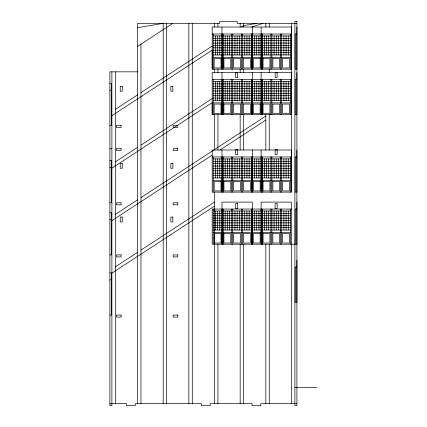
<?xml version="1.0" encoding="UTF-8"?>
<svg xmlns="http://www.w3.org/2000/svg" width="427" height="427" viewBox="0 0 427 427"><rect width="100%" height="100%" fill="white"/><g stroke="black" fill="none" stroke-linecap="round" stroke-linejoin="round"><path stroke-width="0.64" d="M137.547 403.627L137.547 23.373L219.643 23.373L219.643 21.35L237.172 21.35L237.172 23.373L296.904 23.373M212.192 114.698L212.192 72.574L291.47 72.574L291.46 114.698L212.192 114.698L212.192 102.619L111.89 168.169M291.47 69.147L212.192 69.147L212.192 50.124L111.89 115.674M214.509 114.698L214.509 150M214.509 72.574L214.509 69.147M217.93 114.698L217.93 150M217.93 72.574L217.93 69.147M221.981 149.994L221.976 192.123L221.981 156.976M221.981 72.569L221.976 114.698L221.981 79.55M221.981 27.018L221.976 69.147L221.981 34M225.162 230.009L225.162 210.991M225.162 177.931L225.162 158.913M225.162 100.505L225.162 81.488M225.162 54.955L225.162 35.937M227.361 230.009L227.361 210.991M227.361 177.931L227.361 158.913M227.361 100.505L227.361 81.488M227.361 54.955L227.361 35.937M229.566 230.009L229.566 210.991M229.566 177.931L229.566 158.913M229.566 100.505L229.566 81.488M229.566 54.955L229.566 35.937M231.765 244.201L231.765 209.059M231.765 192.123L231.765 156.976M231.765 114.698L231.765 79.55M231.765 69.147L231.765 34.005M232.742 244.201L232.747 209.059M232.742 192.123L232.747 156.976M232.742 114.698L232.747 79.55M232.742 69.147L232.747 34.005M234.946 230.009L234.946 210.991M234.946 177.931L234.946 158.913M234.946 100.505L234.946 81.488M234.946 54.955L234.946 35.937M237.15 230.009L237.15 210.991M237.15 177.931L237.15 158.913M237.15 100.505L237.15 81.488M237.15 54.955L237.15 35.937M239.35 230.009L239.35 210.991M239.35 177.931L239.35 158.913M239.35 100.505L239.35 81.488M239.35 54.955L239.35 35.937M240.161 114.698L240.161 150M240.161 72.574L240.161 69.147M241.554 244.201L241.554 209.059M241.554 192.123L241.554 156.976M241.554 114.698L241.554 79.555M241.554 69.147L241.554 34.005M242.531 244.201L242.531 209.059M242.531 192.123L242.531 156.976M242.531 114.698L242.531 79.555M242.531 69.147L242.531 34.005M243.582 114.698L243.582 150M243.582 72.574L243.582 69.147M244.735 230.009L244.735 210.991M244.735 177.931L244.735 158.913M244.735 100.505L244.735 81.488M244.735 54.955L244.735 35.937M246.934 230.009L246.934 210.991M246.934 177.931L246.934 158.913M246.934 100.505L246.934 81.488M246.934 54.955L246.934 35.937M249.138 230.014L249.138 210.991M249.138 177.931L249.138 158.913M249.138 100.505L249.138 81.488M249.138 54.955L249.138 35.937M252.32 156.981L252.314 192.123L252.325 150M252.325 72.574L252.314 114.698L252.314 79.55M252.325 27.024L252.314 69.147L252.314 34M261.127 149.994L261.121 192.123L261.127 156.976M261.127 72.569L261.121 114.698L261.127 79.55M261.127 27.018L261.121 69.147L261.127 34M264.302 230.009L264.308 210.991M264.302 177.931L264.308 158.913M264.302 100.505L264.308 81.488M264.302 54.955L264.308 35.937M265.813 150L265.813 114.698M266.507 230.009L266.507 210.991M266.507 177.931L266.507 158.913M266.507 100.505L266.507 81.488M266.507 54.955L266.507 35.937M268.706 230.009L268.711 210.991M268.706 177.931L268.711 158.913M268.706 100.505L268.711 81.488M268.706 54.955L268.711 35.937M269.234 72.574L269.234 69.147M270.91 192.123L270.91 156.976M270.91 114.698L270.91 79.55M270.91 69.147L270.91 34.005M270.91 244.201L270.91 209.059M271.887 192.123L271.892 156.976M271.887 114.698L271.892 79.55M271.887 69.147L271.892 34.005M271.887 244.201L271.892 209.059M274.091 230.009L274.091 210.991M274.091 177.931L274.091 158.913M274.091 100.505L274.091 81.488M274.091 54.955L274.091 35.937M276.29 230.009L276.296 210.991M276.29 177.931L276.296 158.913M276.29 100.505L276.296 81.488M276.29 54.955L276.296 35.937M278.495 230.009L278.495 210.991M278.495 177.931L278.495 158.913M278.495 100.505L278.495 81.488M278.495 54.955L278.495 35.937M280.694 192.123L280.699 156.976M280.694 114.698L280.699 79.555M280.694 69.147L280.699 34.005M280.694 244.201L280.699 209.059M281.676 192.123L281.676 156.976M281.676 114.698L281.676 79.555M281.676 69.147L281.676 34.005M281.676 244.201L281.676 209.059M283.875 230.009L283.88 210.991M283.875 177.931L283.88 158.913M283.875 100.505L283.88 81.488M283.875 54.955L283.88 35.937M286.079 230.009L286.079 210.991M286.079 177.931L286.079 158.913M286.079 100.505L286.079 81.488M286.079 54.955L286.079 35.937M288.278 230.014L288.284 210.991M288.278 177.931L288.284 158.913M288.278 100.505L288.284 81.488M288.278 54.955L288.284 35.937M290.483 192.123L290.483 156.981M290.483 114.698L290.483 79.555M290.483 69.147L290.483 34.005M290.483 244.207L290.483 209.059M291.465 156.981L291.46 192.123L212.192 192.123L212.192 150L291.47 150L291.465 156.981L212.192 156.976M291.46 69.147L291.47 27.024L212.192 27.024L212.192 69.147M291.46 244.207L291.47 202.078L261.127 202.078L261.121 244.201L261.127 209.059M296.904 72.569L296.898 114.698L295.185 114.698L295.185 79.55L296.898 79.55M296.904 27.018L296.898 69.147L295.185 69.147L295.185 34L296.898 34M296.904 260.107L296.898 302.236L295.185 302.231L295.185 267.088L296.898 267.088M296.904 202.078L296.898 244.207L295.185 244.201L295.185 209.059L296.898 209.059M296.904 149.994L296.898 192.123L295.185 192.123L295.185 156.976L296.898 156.976M137.547 46.415L172.802 23.373M115.311 109.403L137.547 94.869M140.969 92.632L212.192 46.084M241.362 27.024L243.582 25.572L256.873 23.373M115.311 161.897L137.547 147.363M140.969 145.132L212.192 98.578M115.311 214.391L137.547 199.857M140.969 197.626L265.813 116.032M111.89 220.663L212.192 155.113M220.022 150L265.813 120.072M115.311 266.886L137.547 252.357M140.969 250.121L214.509 202.056M111.89 273.157L214.509 206.097M251.658 27.024L263.053 23.373M137.547 27.696L163.199 23.373L163.199 403.627M212.192 34L291.465 34.005M213.174 35.937L221.981 35.937M222.958 35.937L231.765 35.937M232.747 35.937L241.554 35.937M242.531 35.937L251.343 35.937M252.314 35.937L261.127 35.937M262.103 35.937L270.91 35.937M271.892 35.937L280.699 35.937M281.676 35.937L290.483 35.937M213.174 38.313L221.981 38.313M222.958 38.313L231.765 38.313M232.747 38.313L241.554 38.313M242.531 38.318L251.343 38.318M252.314 38.313L261.127 38.313M262.103 38.313L270.91 38.313M271.887 38.313L280.699 38.313M281.676 38.318L290.483 38.318M262.103 40.693L270.91 40.693M271.887 40.693L280.699 40.693M281.676 40.693L290.483 40.693M213.174 40.693L221.981 40.693M222.958 40.693L231.765 40.693M232.747 40.693L241.554 40.693M242.531 40.693L251.338 40.693M252.314 40.693L261.127 40.693M213.174 43.068L221.981 43.068M222.958 43.068L231.765 43.068M232.747 43.068L241.554 43.068M242.531 43.068L251.338 43.068M252.314 43.068L261.127 43.068M262.103 43.068L270.91 43.068M271.887 43.068L280.699 43.068M281.676 43.068L290.483 43.068M213.174 45.443L221.981 45.443M222.958 45.443L231.765 45.443M232.747 45.443L241.554 45.449M242.531 45.449L251.338 45.449M252.314 45.443L261.127 45.443M262.103 45.443L270.91 45.443M271.887 45.443L280.699 45.449M281.676 45.449L290.483 45.449M213.174 47.824L221.981 47.824M222.958 47.824L231.765 47.824M232.747 47.824L241.554 47.824M242.531 47.824L251.338 47.824M252.314 47.824L261.127 47.824M262.103 47.824L270.91 47.824M271.887 47.824L280.699 47.824M281.676 47.824L290.483 47.824M213.174 50.199L221.981 50.199M222.958 50.199L231.765 50.199M232.747 50.199L241.554 50.199M242.531 50.199L251.338 50.205M252.314 50.199L261.127 50.199M262.103 50.199L270.91 50.199M271.887 50.199L280.699 50.199M281.676 50.199L290.483 50.205M213.174 52.574L221.981 52.574M222.958 52.574L231.765 52.58M232.747 52.58L241.554 52.58M242.531 52.58L251.338 52.58M252.314 52.574L261.127 52.574M262.103 52.574L270.91 52.58M271.887 52.58L280.694 52.58M281.676 52.58L290.483 52.58M213.174 54.955L221.981 54.955M222.958 54.955L231.765 54.955M232.747 54.955L241.554 54.955M242.531 54.955L251.338 54.955M252.314 54.955L261.127 54.955M262.103 54.955L270.91 54.955M271.887 54.955L280.694 54.955M281.676 54.955L290.483 54.955M213.174 57.33L221.981 57.33M222.958 57.33L231.765 57.33M232.742 57.33L241.554 57.335M242.531 57.335L251.338 57.335M252.314 57.33L261.127 57.33M262.103 57.33L270.91 57.33M271.887 57.33L280.694 57.335M281.676 57.335L290.483 57.335M137.547 71.837L109.878 71.837L109.878 405.65L111.89 405.65L111.89 71.837M212.192 79.55L291.465 79.555M213.174 81.488L221.981 81.488M222.958 81.488L231.765 81.488M232.747 81.488L241.554 81.488M242.531 81.488L251.343 81.488M252.314 81.488L261.127 81.488M262.103 81.488L270.91 81.488M271.892 81.488L280.699 81.488M281.676 81.488L290.483 81.488M109.878 83.27L111.591 83.27L111.596 125.394L109.883 125.399M213.174 83.863L221.981 83.863M222.958 83.863L231.765 83.863M232.747 83.863L241.554 83.863M242.531 83.863L251.343 83.868M252.314 83.863L261.127 83.863M262.103 83.863L270.91 83.863M271.887 83.863L280.699 83.863M281.676 83.863L290.483 83.868M213.174 86.238L221.981 86.238M222.958 86.238L231.765 86.243M232.747 86.243L241.554 86.243M242.531 86.243L251.338 86.243M252.314 86.238L261.127 86.238M262.103 86.238L270.91 86.243M271.887 86.243L280.699 86.243M281.676 86.243L290.483 86.243M213.174 88.619L221.981 88.619M222.958 88.619L231.765 88.619M232.747 88.619L241.554 88.619M242.531 88.619L251.338 88.619M252.314 88.619L261.127 88.619M262.103 88.619L270.91 88.619M271.887 88.619L280.699 88.619M281.676 88.619L290.483 88.619M109.878 90.252L111.591 90.252M213.174 90.994L221.981 90.994M222.958 90.994L231.765 90.994M232.747 90.994L241.554 90.999M242.531 90.999L251.338 90.999M252.314 90.994L261.127 90.994M262.103 90.994L270.91 90.994M271.887 90.994L280.699 90.999M281.676 90.999L290.483 90.999M213.174 93.374L221.981 93.374M222.958 93.374L231.765 93.374M232.747 93.374L241.554 93.374M242.531 93.374L251.338 93.374M252.314 93.374L261.127 93.374M262.103 93.374L270.91 93.374M271.887 93.374L280.699 93.374M281.676 93.374L290.483 93.374M213.174 95.749L221.981 95.749M222.958 95.749L231.765 95.749M232.747 95.749L241.554 95.749M242.531 95.749L251.338 95.755M252.314 95.749L261.127 95.749M262.103 95.749L270.91 95.749M271.887 95.749L280.699 95.749M281.676 95.749L290.483 95.755M213.174 98.125L221.981 98.125M222.958 98.125L231.765 98.13M232.747 98.13L241.554 98.13M242.531 98.13L251.338 98.13M252.314 98.125L261.127 98.125M262.103 98.125L270.91 98.13M271.887 98.13L280.694 98.13M281.676 98.13L290.483 98.13M213.174 100.505L221.981 100.505M222.958 100.505L231.765 100.505M232.747 100.505L241.554 100.505M242.531 100.505L251.338 100.505M252.314 100.505L261.127 100.505M262.103 100.505L270.91 100.505M271.887 100.505L280.694 100.505M281.676 100.505L290.483 100.505M213.174 102.88L221.981 102.88M222.958 102.88L231.765 102.88M232.742 102.88L241.554 102.88M242.531 102.886L251.338 102.886M252.314 102.88L261.127 102.88M262.103 102.88L270.91 102.88M271.887 102.88L280.694 102.88M281.676 102.886L290.483 102.886M109.878 148.799L111.89 148.799M213.174 158.908L221.981 158.908M222.958 158.908L231.765 158.913M232.747 158.913L241.554 158.913M242.531 158.913L251.343 158.913M252.314 158.908L261.127 158.908M262.103 158.908L270.91 158.913M271.892 158.913L280.699 158.913M281.676 158.913L290.483 158.913M109.878 160.685L111.591 160.685L111.596 202.809L109.883 202.809M213.174 161.289L221.981 161.289M222.958 161.289L231.765 161.289M232.747 161.289L241.554 161.289M242.531 161.289L251.343 161.289M252.314 161.289L261.127 161.289M262.103 161.289L270.91 161.289M271.887 161.289L280.699 161.289M281.676 161.289L290.483 161.289M213.174 163.664L221.981 163.664M222.958 163.664L231.765 163.664M232.747 163.664L241.554 163.669M242.531 163.669L251.338 163.669M252.314 163.664L261.127 163.664M262.103 163.664L270.91 163.664M271.887 163.664L280.699 163.669M281.676 163.669L290.483 163.669M213.174 166.044L221.981 166.044M222.958 166.044L231.765 166.044M232.747 166.044L241.554 166.044M242.531 166.044L251.338 166.044M252.314 166.044L261.127 166.044M262.103 166.044L270.91 166.044M271.887 166.044L280.699 166.044M281.676 166.044L290.483 166.044M109.878 167.667L111.591 167.667M213.174 168.419L221.981 168.419M222.958 168.419L231.765 168.419M232.747 168.419L241.554 168.419M242.531 168.419L251.338 168.425M252.314 168.419L261.127 168.419M262.103 168.419L270.91 168.419M271.887 168.419L280.699 168.419M281.676 168.419L290.483 168.425M213.174 170.795L221.981 170.795M222.958 170.795L231.765 170.8M232.747 170.8L241.554 170.8M242.531 170.8L251.338 170.8M252.314 170.795L261.127 170.795M262.103 170.795L270.91 170.8M271.887 170.8L280.699 170.8M281.676 170.8L290.483 170.8M213.174 173.175L221.981 173.175M222.958 173.175L231.765 173.175M232.747 173.175L241.554 173.175M242.531 173.175L251.338 173.175M252.314 173.175L261.127 173.175M262.103 173.175L270.91 173.175M271.887 173.175L280.699 173.175M281.676 173.175L290.483 173.175M262.103 175.55L270.91 175.55M271.887 175.55L280.694 175.55M281.676 175.556L290.483 175.556M213.174 175.55L221.981 175.55M222.958 175.55L231.765 175.55M232.747 175.55L241.554 175.55M242.531 175.556L251.338 175.556M252.314 175.55L261.127 175.55M213.174 177.931L221.981 177.931M222.958 177.931L231.765 177.931M232.747 177.931L241.554 177.931M242.531 177.931L251.338 177.931M252.314 177.931L261.127 177.931M262.103 177.931L270.91 177.931M271.887 177.931L280.694 177.931M281.676 177.931L290.483 177.931M213.174 180.306L221.981 180.306M222.958 180.306L231.765 180.306M232.742 180.306L241.554 180.306M242.531 180.306L251.338 180.306M252.314 180.306L261.127 180.306M262.103 180.306L270.91 180.306M271.887 180.306L280.694 180.306M281.676 180.306L290.483 180.306M291.465 209.059L212.192 209.059L212.192 244.201L294.886 244.207M213.174 210.991L221.981 210.991M222.958 210.991L231.765 210.991M232.747 210.991L241.554 210.991M242.531 210.991L251.343 210.991M252.314 210.991L261.127 210.991M262.103 210.991L270.91 210.991M271.892 210.991L280.699 210.991M281.676 210.991L290.483 210.991M109.883 212.774L111.596 212.774L111.602 254.903L109.894 254.903M213.174 213.367L221.981 213.367M222.958 213.367L231.765 213.372M232.747 213.372L241.554 213.372M242.531 213.372L251.343 213.372M252.314 213.367L261.127 213.367M262.103 213.367L270.91 213.372M271.887 213.372L280.699 213.372M281.676 213.372L290.483 213.372M213.174 215.747L221.981 215.747M222.958 215.747L231.765 215.747M232.747 215.747L241.554 215.747M242.531 215.747L251.338 215.747M252.314 215.747L261.127 215.747M262.103 215.747L270.91 215.747M271.887 215.747L280.699 215.747M281.676 215.747L290.483 215.747M213.174 218.122L221.981 218.122M222.958 218.122L231.765 218.122M232.747 218.122L241.554 218.122M242.531 218.122L251.338 218.128M252.314 218.122L261.127 218.122M262.103 218.122L270.91 218.122M271.887 218.122L280.699 218.122M281.676 218.122L290.483 218.128M109.888 219.756L111.596 219.756M213.174 220.503L221.981 220.503M222.958 220.503L231.765 220.503M232.747 220.503L241.554 220.503M242.531 220.503L251.338 220.503M252.314 220.503L261.127 220.503M262.103 220.503L270.91 220.503M271.887 220.503L280.699 220.503M281.676 220.503L290.483 220.503M213.174 222.878L221.981 222.878M222.958 222.878L231.765 222.878M232.747 222.878L241.554 222.878M242.531 222.878L251.338 222.878M252.314 222.878L261.127 222.878M262.103 222.878L270.91 222.878M271.887 222.878L280.699 222.878M281.676 222.878L290.483 222.878M213.174 225.253L221.981 225.253M222.958 225.253L231.765 225.253M232.747 225.253L241.554 225.259M242.531 225.259L251.338 225.259M252.314 225.253L261.127 225.253M262.103 225.253L270.91 225.253M271.887 225.253L280.699 225.259M281.676 225.259L290.483 225.259M213.174 227.634L221.981 227.634M222.958 227.634L231.765 227.634M232.747 227.634L241.554 227.634M242.531 227.634L251.338 227.634M252.314 227.634L261.127 227.634M262.103 227.634L270.91 227.634M271.887 227.634L280.694 227.634M281.676 227.634L290.483 227.634M213.174 230.009L221.981 230.009M222.958 230.009L231.765 230.009M232.747 230.009L241.554 230.009M242.531 230.009L251.338 230.014M252.314 230.009L261.127 230.009M262.103 230.009L270.91 230.009M271.887 230.009L280.694 230.009M281.676 230.009L290.483 230.014M213.174 232.384L221.981 232.384M222.958 232.384L231.765 232.389M232.742 232.389L241.554 232.389M242.531 232.389L251.338 232.389M252.314 232.384L261.127 232.384M262.103 232.384L270.91 232.389M271.887 232.389L280.694 232.389M281.676 232.389L290.483 232.389M109.883 272.928L111.596 272.928L111.602 315.057L109.894 315.057M109.888 279.909L111.596 279.909M294.886 387.38L317.122 387.38M109.878 403.627L126.52 403.627L126.52 405.65L135.268 405.65L135.268 403.627L201.427 403.627L201.427 405.65L210.175 405.65L210.175 403.627L252.037 403.627L252.037 405.65L260.785 405.65L260.785 403.627L296.904 403.627M291.47 23.373L291.47 192.123M291.47 244.207L291.47 403.627M269.234 23.373L269.234 27.024M269.234 114.698L269.234 150M269.234 244.207L269.234 403.627M265.813 23.373L265.813 27.024M265.813 244.207L265.813 403.627M258.922 35.937L258.922 54.955M258.922 81.488L258.922 100.505M258.922 158.908L258.922 177.931M258.922 210.991L258.922 230.009M256.723 35.937L256.723 54.955M256.723 81.488L256.723 100.505M256.723 158.908L256.723 177.931M256.723 210.991L256.723 230.009M254.519 35.937L254.519 54.955M254.519 81.488L254.519 100.505M254.519 158.908L254.519 177.931M254.519 210.991L254.519 230.009M252.314 209.059L252.314 244.201L252.325 202.078L221.981 202.078L221.976 244.201L221.981 209.059M243.582 23.373L243.582 27.024M243.582 244.207L243.582 403.627M240.161 23.373L240.161 27.024M240.161 244.207L240.161 403.627M219.777 35.937L219.777 54.955M219.777 81.488L219.777 100.505M219.777 158.908L219.777 177.931M219.777 210.991L219.777 230.009M217.93 23.373L217.93 27.024M217.93 244.201L217.93 403.627M217.578 35.937L217.578 54.955M217.578 81.488L217.578 100.505M217.578 158.908L217.578 177.931M217.578 210.991L217.578 230.009M215.373 35.937L215.373 54.955M215.373 81.488L215.373 100.505M215.373 158.908L215.373 177.931M215.373 210.991L215.373 230.009M214.509 23.373L214.509 27.024M214.509 192.123L214.509 403.627M213.174 34L213.174 69.147M213.174 79.55L213.174 114.698M213.174 156.976L213.174 192.123M213.174 209.059L213.174 244.201M192.273 23.373L192.273 403.627M188.851 23.373L188.851 403.627M166.621 23.373L166.621 403.627M140.969 44.178L140.969 403.627M115.311 71.837L115.311 403.627M222.958 209.059L222.958 244.201L222.958 209.059M222.958 156.976L222.958 192.123L222.958 156.976M222.958 79.55L222.958 114.698L222.958 79.55M222.958 34L222.958 69.147L222.958 34M223.935 233.574L223.935 243.011L230.788 243.016L230.788 233.574L223.935 233.574M223.935 181.496L223.935 190.933L230.788 190.933L230.788 181.496L223.935 181.496M223.935 104.071L223.935 113.507L230.788 113.507L230.788 104.071L223.935 104.071M223.935 58.52L223.935 67.957L230.788 67.957L230.788 58.52L223.935 58.52M233.724 233.574L233.724 243.016L240.572 243.016L240.572 233.574L233.724 233.574M233.724 181.496L233.724 190.933L240.572 190.933L240.572 181.496L233.724 181.496M233.724 104.071L233.724 113.507L240.572 113.507L240.572 104.071L233.724 104.071M233.724 58.52L233.724 67.957L240.572 67.962L240.572 58.52L233.724 58.52M243.507 233.58L243.507 243.016L250.361 243.016L250.361 233.58L243.507 233.58M243.507 181.496L243.507 190.933L250.361 190.933L250.361 181.496L243.507 181.496M243.507 104.071L243.507 113.513L250.361 113.513L250.361 104.071L243.507 104.071M243.507 58.52L243.507 67.962L250.361 67.962L250.361 58.52L243.507 58.52M251.343 156.981L251.338 192.123L251.338 156.976M251.343 79.555L251.338 114.698L251.338 79.55M251.343 34.005L251.338 69.147L251.338 34M251.343 209.059L251.338 244.207L251.338 209.059M262.103 209.059L262.098 244.201L262.103 209.059M262.103 156.976L262.098 192.123L262.103 156.976M262.103 79.55L262.098 114.698L262.103 79.55M262.103 34L262.098 69.147L262.103 34M263.08 233.574L263.08 243.011L269.928 243.016L269.928 233.574L263.08 233.574M263.08 181.496L263.08 190.933L269.928 190.933L269.928 181.496L263.08 181.496M263.08 104.071L263.08 113.507L269.928 113.507L269.928 104.071L263.08 104.071M263.08 58.52L263.08 67.957L269.928 67.957L269.928 58.52L263.08 58.52M272.869 181.496L272.864 190.933L279.717 190.933L279.717 181.496L272.869 181.496M272.869 104.071L272.864 113.507L279.717 113.507L279.717 104.071L272.869 104.071M272.869 58.52L272.864 67.957L279.717 67.962L279.717 58.52L272.869 58.52M272.869 233.574L272.864 243.016L279.717 243.016L279.717 233.574L272.869 233.574M282.653 181.496L282.653 190.933L289.501 190.933L289.506 181.496L282.653 181.496M282.653 104.071L282.653 113.513L289.501 113.513L289.506 104.071L282.653 104.071M282.653 58.52L282.653 67.962L289.501 67.962L289.506 58.52L282.653 58.52M282.653 233.58L282.653 243.016L289.501 243.016L289.506 233.58L282.653 233.58M296.904 21.35L294.886 21.35L294.886 405.65L296.904 405.65L296.904 21.35M221.005 58.52L214.151 58.52L214.151 67.957L221.005 67.957L221.005 58.52M260.144 58.52L253.296 58.52L253.296 67.957L260.144 67.957L260.144 58.52M237.684 72.739L235.656 72.739L235.656 77.597L237.684 77.597L237.684 72.739M277.16 72.739L275.137 72.739L275.137 77.597L277.16 77.597L277.16 72.739M122.261 86.361L120.238 86.361L120.238 91.218L122.261 91.218L122.261 86.361M172.871 86.361L170.848 86.361L170.848 91.218L172.871 91.218L172.871 86.361M221.005 104.071L214.151 104.071L214.151 113.507L221.005 113.507L221.005 104.071M260.144 104.071L253.296 104.071L253.296 113.507L260.144 113.507L260.144 104.071M121.113 125.399L116.443 125.399L116.443 127.422L121.113 127.422L121.113 125.399M177.797 125.399L173.127 125.399L173.127 127.422L177.797 127.422L177.797 125.399M121.113 148.484L116.443 148.484L116.443 150.507L121.113 150.507L121.113 148.484M177.797 148.484L173.127 148.484L173.127 150.507L177.797 150.507L177.797 148.484M237.684 149.765L235.656 149.765L235.656 154.622L237.684 154.622L237.684 149.765M277.16 149.765L275.137 149.765L275.137 154.622L277.16 154.622L277.16 149.765M122.261 163.386L120.238 163.386L120.238 168.243L122.261 168.243L122.261 163.386M172.871 163.386L170.848 163.386L170.848 168.243L172.871 168.243L172.871 163.386M221.005 181.496L214.151 181.496L214.151 190.933L221.005 190.933L221.005 181.496M260.144 181.496L253.296 181.496L253.296 190.933L260.144 190.933L260.144 181.496M121.113 202.809L116.443 202.809L116.443 204.837L121.113 204.837L121.113 202.809M177.797 202.809L173.127 202.809L173.127 204.837L177.797 204.837L177.797 202.809M237.684 203.626L235.656 203.626L235.656 208.483L237.684 208.483L237.684 203.626M277.16 203.626L275.137 203.626L275.137 208.483L277.16 208.483L277.16 203.626M122.261 217.081L120.238 217.081L120.238 221.939L122.261 221.939L122.261 217.081M172.871 217.081L170.848 217.081L170.848 221.939L172.871 221.939L172.871 217.081M221.005 233.574L214.151 233.574L214.151 243.011L221.005 243.011L221.005 233.574M260.144 233.574L253.296 233.574L253.296 243.011L260.144 243.011L260.144 233.574M121.113 254.903L116.443 254.903L116.443 256.926L121.113 256.926L121.113 254.903M177.797 254.903L173.127 254.903L173.127 256.926L177.797 256.926L177.797 254.903M121.113 315.057L116.443 315.057L116.443 317.085L121.113 317.085L121.113 315.057M177.797 315.057L173.127 315.057L173.127 317.085L177.797 317.085L177.797 315.057"/></g></svg>
